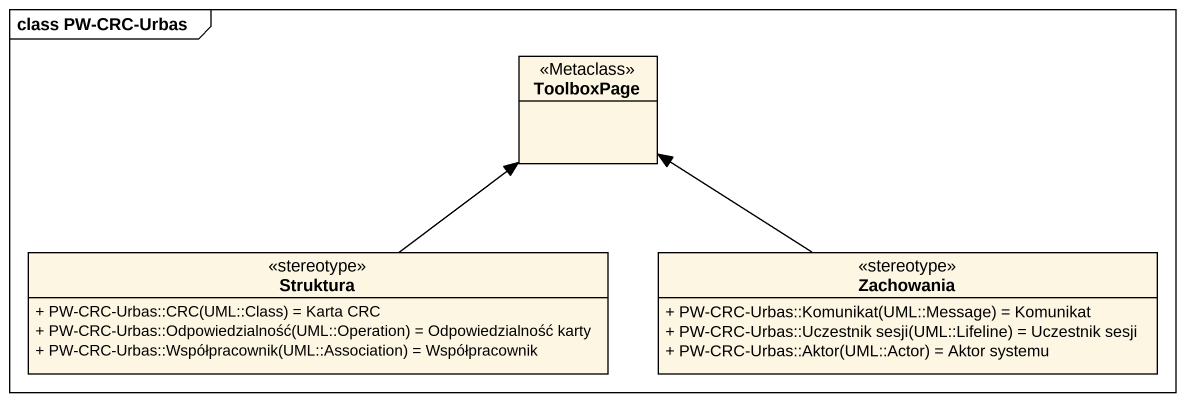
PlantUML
@startuml
mainframe class PW-CRC-Urbas
hide circle
hide empty members
skinparam classAttributeIconSize 0
class ToolboxPage <<Metaclass>>
class Struktura <<stereotype>> {
  {field} + PW-CRC-Urbas::CRC(UML::Class) = Karta CRC
  {field} + PW-CRC-Urbas::Odpowiedzialność(UML::Operation) = Odpowiedzialność karty
  {field} + PW-CRC-Urbas::Współpracownik(UML::Association) = Współpracownik
}
class Zachowania <<stereotype>> {
  {field} + PW-CRC-Urbas::Komunikat(UML::Message) = Komunikat
  {field} + PW-CRC-Urbas::Uczestnik sesji(UML::Lifeline) = Uczestnik sesji
  {field} + PW-CRC-Urbas::Aktor(UML::Actor) = Aktor systemu
}
Struktura -up-> ToolboxPage
Zachowania -up-> ToolboxPage
@enduml
